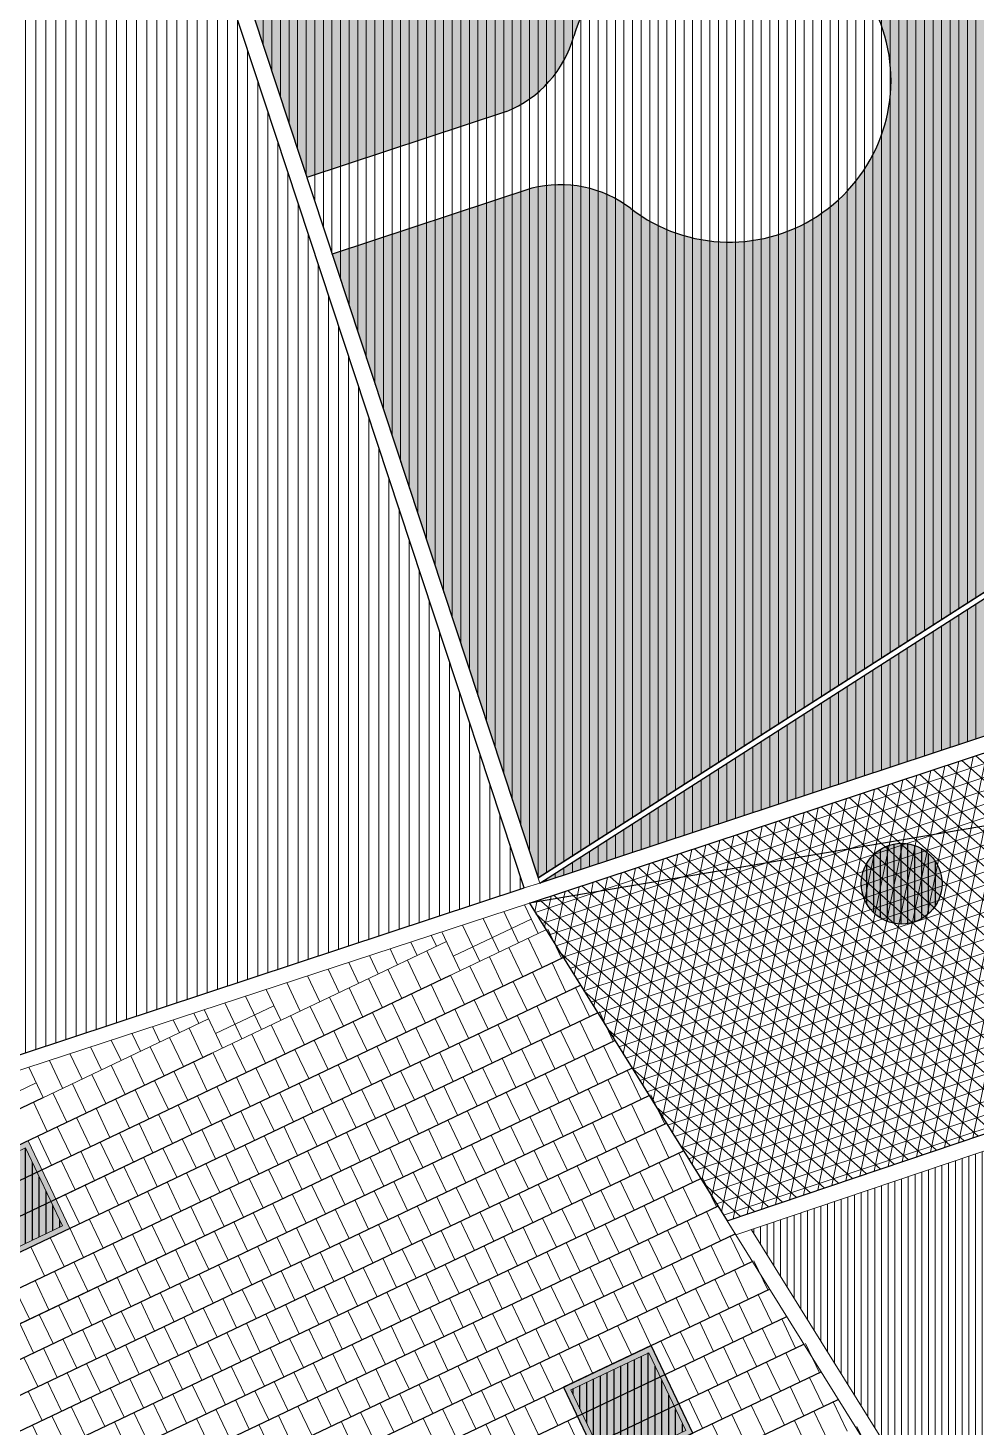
# Model space of a CAD drawing. Header units: metres. Extents: x 679599 to 680028, y 2748524 to 2748840.
# Drawn here: x 679652.8 to 679670.4, y 2748575.31 to 2748601.27 of the extents above; entities that cross this region are included whole.
import ezdxf

# ---------------------------------------------------------------- set-up
doc = ezdxf.new("R2010")
doc.units = ezdxf.units.M
doc.header["$LTSCALE"] = 5
for name, color, linetype, plot in [('00-AUX', 2, 'Continuous', False), ('00-AUX Tree Pit', 2, 'Continuous', False), ('00-AUX-SHRUBS', 2, 'Continuous', False)]:
    doc.layers.add(name, color=color, linetype=linetype, plot=plot)
for name, color, linetype, lineweight, plot in [('02-L-B-Channel', 140, 'Continuous', 5, False), ('02-L-B-Curb', 11, 'Continuous', 5, False), ('02-L-B-Gutter', 170, 'Continuous', 5, False)]:
    doc.layers.add(name, color=color, linetype=linetype, lineweight=lineweight, plot=plot)
for name, color, linetype, lineweight in [('02-L-B-Flat Bar', 181, 'Continuous', 5), ('03-TR-Pavement_04_Dry Meadow_', 54, 'Continuous', 5), ('04-BK-Tree Pit', 6, 'Continuous', 5)]:
    doc.layers.add(name, color=color, linetype=linetype, lineweight=lineweight)
for name, color, linetype, lineweight, true_color in [('02-L-Joints-Paviment_07_Precast Concrete Blocks 60X40', 7, 'Continuous', 5, 0x999999), ('03-TR-Pavement_01_Compacted Ground', 7, 'Continuous', 5, 0x5a4f30), ('03-TR-Pavement_02_Sealed Gravel', 7, 'Continuous', 5, 0x38321e), ('03-TR-Pavement_04_Dry Meadow_2', 7, 'Continuous', 5, 0xe2c75d), ('03-TR-Pavement_07_Precast Concrete Blocks 60X40', 7, 'Continuous', 5, 0x999999), ('03-TR-Pavement_07_Precast irregular Concrete Blocks', 7, 'Continuous', 5, 0xb3b3b3)]:
    doc.layers.add(name, color=color, linetype=linetype, lineweight=lineweight, true_color=true_color)
doc.layers.add('03-TR-Tree Pit_Green', color=46, linetype='Continuous')
doc.layers.add('03-TR-Tree Pit_White', color=7, linetype='Continuous', true_color=0xfcfcfc)
pattern_1 = [(78.3, (679760.92877, 2748631.8044), (-0.23317743, 0.0482887), []), (138.3, (679760.92877, 2748631.8044), (-0.158408, -0.1777932), []), (198.3, (679760.92877, 2748631.8044), (0.07476945, -0.22608194), [])]

# ---------------------------------------------------------------- blocks, each defined once
blk = doc.blocks.new('Tree Pit 1.5m3')
at = {"layer": '03-TR-Tree Pit_Green'}
h = blk.add_hatch(dxfattribs=at)
h.set_pattern_fill('ANSI31', color=256, scale=0.04, angle=45)
h.set_pattern_definition([(90, (-679669.01583, -2748585.39453), (-0.127, 0), [])])
edge = h.paths.add_edge_path()
edge.add_arc((0, 0), 0.75, 0, 360)
at = {"layer": '03-TR-Tree Pit_White'}
h = blk.add_hatch(color=256, dxfattribs=at)
h.dxf.hatch_style = 1
edge = h.paths.add_edge_path()
edge.add_arc((0, 0), 0.75, 0, 360)
blk.add_circle((0, 0), 0.75)
blk = doc.blocks.new('Escocell Quadrat')
at = {"layer": '03-TR-Tree Pit_Green'}
h = blk.add_hatch(dxfattribs=at)
h.set_pattern_fill('ANSI31', color=256, scale=0.04, angle=19.5514)
h.set_pattern_definition([(64.551379247, (-1794786.01457, -2189831.7944), (-0.114677314033, 0.0545720958565), [])])
h.paths.add_polyline_path([(-1.159, 0.359), (-2.759, 0.359), (-2.759, -1.241), (-1.159, -1.241)])
at = {"layer": '03-TR-Tree Pit_White'}
h = blk.add_hatch(color=256, dxfattribs=at)
h.dxf.hatch_style = 1
h.paths.add_polyline_path([(-2.859, 0.459), (-1.059, 0.459), (-1.059, -1.341), (-2.859, -1.341)])
at = {"ltscale": 0.3}
blk.add_lwpolyline([(-2.759, -1.241), (-1.159, -1.241), (-1.159, 0.359), (-2.759, 0.359)], close=True, dxfattribs=at)
at = {"layer": '02-L-B-Curb', "ltscale": 0.3}
blk.add_lwpolyline([(-2.859, -1.341), (-1.059, -1.341), (-1.059, 0.459), (-2.859, 0.459)], close=True, dxfattribs=at)

msp = doc.modelspace()

# ---------------------------------------------------------------- hatches: boundary and pattern name
at = {"layer": '03-TR-Pavement_01_Compacted Ground', "linetype": 'Continuous'}
h = msp.add_hatch(dxfattribs=at)
h.set_pattern_fill('ANSI31', color=256, scale=0.059, angle=45)
h.set_pattern_definition([(90, (652974.11672, 2717198.73223), (-0.187325, 0), [])])
h.paths.add_polyline_path([(679627.965, 2748648.126), (679619.306, 2748644.028), (679624.438, 2748633.281), (679643.219, 2748642.218), (679635.325, 2748666.118), (679612.376, 2748658.539), (679613.109, 2748657.004), (679621.777, 2748661.129)])
h.paths.add_polyline_path([(679643.184, 2748627.108), (679645.247, 2748622.773), (679640.913, 2748620.711), (679638.85, 2748625.045)])
h.paths.add_polyline_path([(679649.344, 2748581.128), (679662.013, 2748585.317), (679645.021, 2748636.762), (679626.168, 2748629.658)])
at = {"layer": '03-TR-Pavement_02_Sealed Gravel', "linetype": 'Continuous'}
h = msp.add_hatch(dxfattribs=at)
h.set_pattern_fill('ANSI31', color=256, scale=0.0393, angle=45)
h.set_pattern_definition([(90, (652974.11672, 2717198.73223), (-0.1247775, 0), [])])
h.paths.add_polyline_path([(679677.201, 2748573.555), (679683.041, 2748573.777), (679687.329, 2748576.176), (679693.395, 2748575.721), (679695.755, 2748576.821), (679698.899, 2748570.077), (679696.876, 2748565.409), (679691.299, 2748563.582), (679690.559, 2748563.185), (679688.204, 2748561.07), (679682.247, 2748562.313), (679677.021, 2748573.467)])
h.paths.add_polyline_path([(679758.64, 2748582.443), (679748.157, 2748599.32), (679704.653, 2748591.943), (679666.232, 2748578.973), (679685.689, 2748547.73)])
at = {"layer": '03-TR-Pavement_04_Dry Meadow_', "linetype": 'Continuous'}
h = msp.add_hatch(dxfattribs=at)
h.set_pattern_fill('ANSI31', color=256, scale=0.0502, angle=45)
edge = h.paths.add_edge_path()
edge.add_line((679675.835, 2748647.309), (679685.074, 2748650.792))
edge.add_line((679685.074, 2748650.792), (679698.894, 2748608.948))
edge.add_line((679698.894, 2748608.948), (679662.265, 2748585.503))
edge.add_line((679662.265, 2748585.503), (679655.314, 2748606.552))
edge.add_arc((679670.931, 2748572.825), 37.167, 91.5774, 114.8467, ccw=False)
edge.add_line((679669.908, 2748609.978), (679694.804, 2748610.664))
edge.add_line((679694.804, 2748610.664), (679694.771, 2748611.863))
edge.add_line((679694.771, 2748611.863), (679669.875, 2748611.178))
edge.add_arc((679670.931, 2748572.825), 38.367, 91.5774, 109.6893)
edge.add_line((679658.005, 2748608.949), (679668.85, 2748617.462))
edge.add_arc((679686.532, 2748594.935), 28.638, 88.6842, 128.13, ccw=False)
edge.add_line((679687.19, 2748623.565), (679687.217, 2748624.765))
edge.add_arc((679686.532, 2748594.935), 29.838, 88.6842, 115.5515)
edge.add_arc((679661.727, 2748630.94), 15, 322.7222, 363.198)
edge.add_line((679676.703, 2748631.776), (679676.633, 2748633.028))
edge.add_line((679676.633, 2748633.028), (679677.144, 2748633.071))
edge.add_arc((679675.787, 2748649.214), 16.2, 274.8054, 299.2955)
edge.add_line((679683.714, 2748635.086), (679686.572, 2748636.69))
edge.add_line((679686.572, 2748636.69), (679685.985, 2748637.736))
edge.add_line((679685.985, 2748637.736), (679683.126, 2748636.132))
edge.add_arc((679675.787, 2748649.214), 15, 274.8054, 299.2955, ccw=False)
edge.add_line((679677.043, 2748634.267), (679676.566, 2748634.226))
edge.add_line((679676.566, 2748634.226), (679675.835, 2748647.309))
h = msp.add_hatch(dxfattribs=at)
h.set_pattern_fill('ANSI31', color=256, scale=0.0502, angle=45)
h.paths.add_polyline_path([(679662.299, 2748585.406), (679699.013, 2748608.905), (679702.4, 2748598.65)])
at = {"layer": '03-TR-Pavement_04_Dry Meadow_2', "ltscale": 2, "transparency": 33554687}
h = msp.add_hatch(dxfattribs=at)
h.set_pattern_fill('AR-CONC', color=256, scale=0.0067, angle=290)
edge = h.paths.add_edge_path()
edge.add_line((679662.152, 2748598.297), (679658.445, 2748597.072))
edge.add_line((679658.445, 2748597.072), (679662.265, 2748585.503))
edge.add_line((679662.265, 2748585.503), (679698.894, 2748608.948))
edge.add_line((679698.894, 2748608.948), (679685.074, 2748650.792))
edge.add_line((679685.074, 2748650.792), (679675.835, 2748647.309))
edge.add_line((679675.835, 2748647.309), (679676.566, 2748634.226))
edge.add_line((679676.566, 2748634.226), (679677.043, 2748634.267))
edge.add_arc((679675.787, 2748649.214), 15, 274.8054, 297.2878)
edge.add_line((679682.664, 2748635.883), (679682.536, 2748636.11))
edge.add_arc((679680.741, 2748634.937), 2.144, 33.1766, 85.3976)
edge.add_arc((679681.179, 2748640.063), 3, -26.5336, 264.9312, ccw=False)
edge.add_arc((679685.781, 2748637.765), 2.144, 153.4655, 205.4143)
edge.add_line((679683.844, 2748636.844), (679683.976, 2748636.609))
edge.add_line((679683.976, 2748636.609), (679685.985, 2748637.736))
edge.add_line((679685.985, 2748637.736), (679686.572, 2748636.69))
edge.add_line((679686.572, 2748636.69), (679683.714, 2748635.086))
edge.add_arc((679675.787, 2748649.214), 16.2, 274.8054, 299.2955, ccw=False)
edge.add_line((679677.144, 2748633.071), (679676.633, 2748633.028))
edge.add_line((679676.633, 2748633.028), (679676.703, 2748631.776))
edge.add_arc((679661.727, 2748630.94), 15, -37.2778, 3.198, ccw=False)
edge.add_arc((679686.532, 2748594.935), 29.838, 88.6842, 115.5515, ccw=False)
edge.add_line((679687.217, 2748624.765), (679687.19, 2748623.565))
edge.add_arc((679686.532, 2748594.935), 28.638, 88.6842, 128.13)
edge.add_line((679668.85, 2748617.462), (679658.005, 2748608.949))
edge.add_arc((679670.931, 2748572.825), 38.367, 91.5774, 109.6893, ccw=False)
edge.add_line((679669.875, 2748611.178), (679694.771, 2748611.863))
edge.add_line((679694.771, 2748611.863), (679694.804, 2748610.664))
edge.add_line((679694.804, 2748610.664), (679688.508, 2748610.49))
edge.add_arc((679687.772, 2748607.582), 3, -252.6595, 75.8143, ccw=False)
edge.add_line((679686.878, 2748610.446), (679669.908, 2748609.978))
edge.add_arc((679670.931, 2748572.825), 37.167, 91.5774, 114.8467)
edge.add_line((679655.314, 2748606.552), (679657.974, 2748598.497))
edge.add_line((679657.974, 2748598.497), (679661.681, 2748599.721))
edge.add_arc((679660.873, 2748601.707), 2.144, 292.1571, 344.3733)
edge.add_arc((679665.82, 2748600.298), 3, -127.1128, 163.9151, ccw=False)
edge.add_arc((679662.685, 2748596.22), 2.144, 51.8341, 104.4019)
edge = h.paths.add_edge_path(flags=17)
edge.add_line((679671.198, 2748619.122), (679672.477, 2748619.898))
edge.add_line((679672.477, 2748619.898), (679672.525, 2748619.817))
edge.add_arc((679674.287, 2748621.039), 2.144, 214.7627, 266.7114)
edge.add_arc((679673.991, 2748615.904), 3, -54.2525, 86.7114, ccw=False)
edge.add_arc((679676.997, 2748611.729), 2.144, 125.7475, 177.6962)
edge.add_line((679674.854, 2748611.815), (679674.868, 2748611.315))
edge.add_line((679674.868, 2748611.315), (679673.369, 2748611.274))
edge.add_line((679673.369, 2748611.274), (679673.355, 2748611.774))
edge.add_arc((679671.221, 2748611.57), 2.144, 5.4586, 57.4074)
edge.add_arc((679673.991, 2748615.904), 3, 155.0515, 237.4074, ccw=False)
edge.add_arc((679669.327, 2748618.074), 2.144, 335.0515, 389.2568)
h = msp.add_hatch(dxfattribs=at)
h.set_pattern_fill('AR-CONC', color=256, scale=0.0067, angle=290)
h.paths.add_polyline_path([(679662.299, 2748585.406), (679699.013, 2748608.905), (679702.4, 2748598.65)])
at = {"layer": '03-TR-Pavement_07_Precast irregular Concrete Blocks', "linetype": 'Continuous'}
h = msp.add_hatch(dxfattribs=at)
h.set_pattern_fill('NET3', color=256, scale=0.075, angle=78.3)
h.set_pattern_definition(pattern_1)
h.paths.add_polyline_path([(679662.107, 2748585.032), (679702.497, 2748598.366), (679704.527, 2748592.218)])
h = msp.add_hatch(dxfattribs=at)
h.set_pattern_fill('NET3', color=256, scale=0.075, angle=78.3)
h.set_pattern_definition(pattern_1)
h.paths.add_polyline_path([(679662.107, 2748585.032), (679665.777, 2748579.136), (679704.527, 2748592.218)])

# ---------------------------------------------------------------- linework, layer by layer
at = {"layer": '00-AUX'}
for points in [[(679684.76, 2748651.742), (679645.302, 2748636.868), (679662.267, 2748585.504), (679698.894, 2748608.948)], [(679662.299, 2748585.406), (679699.013, 2748608.905), (679702.4, 2748598.65)]]:
    msp.add_lwpolyline(points, close=True, dxfattribs=at)
at = {"layer": '00-AUX', "ltscale": 0.3}
for points in [[(679645.021, 2748636.762), (679626.168, 2748629.658), (679649.344, 2748581.128), (679662.013, 2748585.317), (679645.021, 2748636.762)], [(679662.107, 2748585.032), (679702.497, 2748598.366), (679704.527, 2748592.218), (679662.107, 2748585.032)], [(679662.107, 2748585.032), (679665.777, 2748579.136), (679704.527, 2748592.218), (679662.107, 2748585.032)]]:
    msp.add_lwpolyline(points, dxfattribs=at)
at = {"layer": '00-AUX'}
for points in [[(679643.924, 2748575.073), (679662.734, 2748584.023)], [(679643.848, 2748575.701), (679660.642, 2748583.693)], [(679644.365, 2748574.618), (679663.053, 2748583.511)], [(679644.441, 2748573.99), (679663.372, 2748582.998)], [(679644.882, 2748573.535), (679663.691, 2748582.486)], [(679643.407, 2748576.155), (679656.214, 2748582.25)], [(679644.959, 2748572.907), (679664.011, 2748581.973)], [(679643.331, 2748576.783), (679653.083, 2748581.424)], [(679645.399, 2748572.452), (679664.33, 2748581.46)], [(679645.476, 2748571.824), (679664.649, 2748580.948)], [(679645.916, 2748571.369), (679664.968, 2748580.435)], [(679645.993, 2748570.741), (679665.288, 2748579.923)], [(679646.433, 2748570.286), (679665.607, 2748579.41)], [(679646.51, 2748569.658), (679665.926, 2748578.898)], [(679646.951, 2748569.203), (679666.245, 2748578.385)], [(679647.027, 2748568.575), (679666.564, 2748577.872)], [(679647.468, 2748568.121), (679666.884, 2748577.36)], [(679647.544, 2748567.492), (679667.203, 2748576.847)], [(679647.985, 2748567.038), (679667.522, 2748576.335)], [(679648.061, 2748566.41), (679667.841, 2748575.822)]]:
    msp.add_lwpolyline(points, dxfattribs=at)
at = {"layer": '00-AUX Tree Pit', "ltscale": 0.3}
msp.add_lwpolyline([(679663.516, 2748574.425), (679665.141, 2748575.198), (679664.368, 2748576.824), (679662.742, 2748576.05)], close=True, dxfattribs=at)
at = {"layer": '00-AUX Tree Pit'}
msp.add_circle((679669.016, 2748585.395), 0.75, dxfattribs=at)
at = {"layer": '00-AUX-SHRUBS', "color": 1}
for points in [[(679661.681, 2748599.721), (679657.974, 2748598.497)], [(679662.152, 2748598.297), (679658.445, 2748597.072)]]:
    msp.add_lwpolyline(points, dxfattribs=at)
for centre, radius, start, end in [((679665.82, 2748600.298), 3, 232.446, 164.1059), ((679660.873, 2748601.707), 2.144, 292.1571, 344.1059), ((679662.685, 2748596.22), 2.144, 52.446, 104.3948)]:
    msp.add_arc(centre, radius, start, end, dxfattribs=at)
at = {"layer": '02-L-B-Channel'}
msp.add_lwpolyline([(679665.94, 2748578.875), (679704.653, 2748591.943), (679704.527, 2748592.218), (679665.777, 2748579.136)], close=True, dxfattribs=at)
at = {"layer": '02-L-B-Curb'}
for points in [[(679684.76, 2748651.742), (679698.894, 2748608.948), (679662.265, 2748585.503)], [(679684.854, 2748651.777), (679699.013, 2748608.906), (679662.298, 2748585.405)]]:
    msp.add_lwpolyline(points, dxfattribs=at)
at = {"layer": '02-L-B-Curb', "ltscale": 0.3}
for points in [[(679666.232, 2748578.973), (679687.914, 2748544.157)], [(679665.94, 2748578.875), (679687.642, 2748544.027)]]:
    msp.add_lwpolyline(points, dxfattribs=at)
at = {"layer": '02-L-B-Flat Bar'}
for points in [[(679704.527, 2748592.218), (679662.107, 2748585.032)], [(679662.107, 2748585.032), (679665.777, 2748579.136)]]:
    msp.add_lwpolyline(points, dxfattribs=at)
at = {"layer": '02-L-B-Gutter'}
for points in [[(679645.302, 2748636.868), (679662.298, 2748585.406), (679662.299, 2748585.406), (679662.013, 2748585.316), (679645.021, 2748636.762)], [(679702.496, 2748598.37), (679662.093, 2748585.027), (679649.169, 2748580.797), (679649.057, 2748581.033), (679649.344, 2748581.128), (679662.013, 2748585.316), (679662.299, 2748585.406), (679702.4, 2748598.65), (679702.496, 2748598.37)]]:
    msp.add_lwpolyline(points, dxfattribs=at)
at = {"layer": '02-L-Joints-Paviment_07_Precast Concrete Blocks 60X40'}
for p, q in [((679661.907, 2748584.294), (679661.631, 2748584.876)), ((679662.269, 2748584.466), (679662.014, 2748585.001)), ((679660.695, 2748584.05), (679662.14, 2748584.737)), ((679661.185, 2748583.951), (679660.864, 2748584.625)), ((679661.546, 2748584.123), (679661.247, 2748584.75)), ((679660.383, 2748584.234), (679660.287, 2748584.436)), ((679660.824, 2748583.779), (679660.481, 2748584.499)), ((679659.661, 2748583.89), (679659.52, 2748584.185)), ((679660.022, 2748584.062), (679659.904, 2748584.31)), ((679658.577, 2748583.374), (679658.37, 2748583.809)), ((679658.938, 2748583.546), (679658.754, 2748583.934)), ((679659.3, 2748583.718), (679659.137, 2748584.06)), ((679657.855, 2748583.03), (679657.604, 2748583.558)), ((679658.216, 2748583.202), (679657.987, 2748583.683)), ((679657.132, 2748582.687), (679656.837, 2748583.307)), ((679657.494, 2748582.859), (679657.221, 2748583.432)), ((679656.41, 2748582.343), (679656.071, 2748583.056)), ((679656.281, 2748582.614), (679657.365, 2748583.129)), ((679656.771, 2748582.515), (679656.454, 2748583.181)), ((679655.611, 2748582.627), (679655.497, 2748582.868)), ((679655.972, 2748582.799), (679655.88, 2748582.993)), ((679654.889, 2748582.284), (679654.73, 2748582.617)), ((679655.25, 2748582.455), (679655.113, 2748582.743)), ((679654.166, 2748581.94), (679653.963, 2748582.366)), ((679654.528, 2748582.112), (679654.347, 2748582.492)), ((679653.444, 2748581.596), (679653.197, 2748582.115)), ((679653.805, 2748581.768), (679653.58, 2748582.241)), ((679653.083, 2748581.424), (679652.814, 2748581.99)), ((679651.87, 2748581.179), (679652.954, 2748581.695))]:
    msp.add_line(p, q, dxfattribs=at)
for points in [[(679662.345, 2748583.838), (679662.087, 2748584.38)], [(679662.706, 2748584.01), (679662.448, 2748584.552)], [(679660.463, 2748583.607), (679660.205, 2748584.149)], [(679661.984, 2748583.666), (679661.726, 2748584.208)], [(679660.101, 2748583.435), (679659.844, 2748583.977)], [(679661.261, 2748583.323), (679661.004, 2748583.864)], [(679661.623, 2748583.494), (679661.365, 2748584.036)], [(679662.786, 2748583.383), (679662.528, 2748583.925)], [(679659.379, 2748583.091), (679659.121, 2748583.633)], [(679659.74, 2748583.263), (679659.482, 2748583.805)], [(679660.9, 2748583.151), (679660.642, 2748583.693)], [(679662.063, 2748583.04), (679661.805, 2748583.581)], [(679662.424, 2748583.212), (679662.167, 2748583.753)], [(679658.657, 2748582.748), (679658.399, 2748583.289)], [(679659.018, 2748582.919), (679658.76, 2748583.461)], [(679660.178, 2748582.807), (679659.92, 2748583.349)], [(679660.539, 2748582.979), (679660.281, 2748583.521)], [(679661.702, 2748582.868), (679661.444, 2748583.41)], [(679662.862, 2748582.755), (679662.604, 2748583.297)], [(679663.223, 2748582.927), (679662.966, 2748583.469)], [(679658.295, 2748582.576), (679658.038, 2748583.117)], [(679659.817, 2748582.635), (679659.559, 2748583.177)], [(679660.98, 2748582.524), (679660.722, 2748583.066)], [(679661.341, 2748582.696), (679661.083, 2748583.238)], [(679662.501, 2748582.583), (679662.243, 2748583.125)], [(679657.573, 2748582.232), (679657.315, 2748582.774)], [(679657.934, 2748582.404), (679657.676, 2748582.946)], [(679659.094, 2748582.291), (679658.836, 2748582.833)], [(679659.455, 2748582.463), (679659.198, 2748583.005)], [(679660.619, 2748582.352), (679660.361, 2748582.894)], [(679661.779, 2748582.24), (679661.521, 2748582.782)], [(679662.14, 2748582.412), (679661.882, 2748582.953)], [(679663.303, 2748582.301), (679663.045, 2748582.842)], [(679663.664, 2748582.472), (679663.406, 2748583.014)], [(679655.688, 2748581.999), (679655.43, 2748582.541)], [(679656.049, 2748582.171), (679655.791, 2748582.713)], [(679657.212, 2748582.06), (679656.954, 2748582.602)], [(679658.733, 2748582.119), (679658.475, 2748582.661)], [(679659.896, 2748582.008), (679659.638, 2748582.55)], [(679660.257, 2748582.18), (679660, 2748582.722)], [(679661.417, 2748582.068), (679661.16, 2748582.61)], [(679662.942, 2748582.129), (679662.684, 2748582.671)], [(679655.326, 2748581.827), (679655.069, 2748582.369)], [(679656.49, 2748581.716), (679656.232, 2748582.258)], [(679656.851, 2748581.888), (679656.593, 2748582.43)], [(679658.011, 2748581.776), (679657.753, 2748582.317)], [(679658.372, 2748581.948), (679658.114, 2748582.489)], [(679659.535, 2748581.837), (679659.277, 2748582.378)], [(679660.695, 2748581.724), (679660.437, 2748582.266)], [(679661.056, 2748581.896), (679660.798, 2748582.438)], [(679662.219, 2748581.785), (679661.961, 2748582.327)], [(679662.58, 2748581.957), (679662.323, 2748582.499)], [(679663.74, 2748581.844), (679663.483, 2748582.386)], [(679654.604, 2748581.484), (679654.346, 2748582.025)], [(679654.965, 2748581.655), (679654.707, 2748582.197)], [(679656.128, 2748581.544), (679655.87, 2748582.086)], [(679657.65, 2748581.604), (679657.392, 2748582.146)], [(679658.813, 2748581.493), (679658.555, 2748582.035)], [(679659.174, 2748581.665), (679658.916, 2748582.206)], [(679660.334, 2748581.552), (679660.076, 2748582.094)], [(679661.858, 2748581.613), (679661.6, 2748582.155)], [(679663.018, 2748581.501), (679662.76, 2748582.042)], [(679663.379, 2748581.673), (679663.121, 2748582.214)], [(679654.243, 2748581.312), (679653.985, 2748581.853)], [(679655.406, 2748581.201), (679655.148, 2748581.742)], [(679655.767, 2748581.373), (679655.509, 2748581.914)], [(679656.927, 2748581.26), (679656.669, 2748581.802)], [(679657.288, 2748581.432), (679657.031, 2748581.974)], [(679658.451, 2748581.321), (679658.194, 2748581.863)], [(679659.611, 2748581.208), (679659.354, 2748581.75)], [(679659.973, 2748581.38), (679659.715, 2748581.922)], [(679661.136, 2748581.269), (679660.878, 2748581.811)], [(679661.497, 2748581.441), (679661.239, 2748581.983)], [(679662.657, 2748581.329), (679662.399, 2748581.871)], [(679663.82, 2748581.218), (679663.562, 2748581.76)], [(679664.181, 2748581.39), (679663.923, 2748581.931)], [(679653.521, 2748580.968), (679653.263, 2748581.51)], [(679653.882, 2748581.14), (679653.624, 2748581.682)], [(679655.045, 2748581.029), (679654.787, 2748581.571)], [(679656.566, 2748581.088), (679656.308, 2748581.63)], [(679657.729, 2748580.977), (679657.471, 2748581.519)], [(679658.09, 2748581.149), (679657.832, 2748581.691)], [(679659.25, 2748581.037), (679658.992, 2748581.578)], [(679660.774, 2748581.097), (679660.517, 2748581.639)], [(679661.934, 2748580.985), (679661.677, 2748581.527)], [(679662.296, 2748581.157), (679662.038, 2748581.699)], [(679663.459, 2748581.046), (679663.201, 2748581.588)], [(679664.619, 2748580.933), (679664.361, 2748581.475)], [(679653.159, 2748580.796), (679652.901, 2748581.338)], [(679654.322, 2748580.685), (679654.065, 2748581.227)], [(679654.684, 2748580.857), (679654.426, 2748581.399)], [(679655.844, 2748580.744), (679655.586, 2748581.286)], [(679656.205, 2748580.916), (679655.947, 2748581.458)], [(679657.368, 2748580.805), (679657.11, 2748581.347)], [(679658.528, 2748580.693), (679658.27, 2748581.235)], [(679658.889, 2748580.865), (679658.631, 2748581.407)], [(679660.052, 2748580.754), (679659.794, 2748581.295)], [(679660.413, 2748580.926), (679660.155, 2748581.467)], [(679661.573, 2748580.813), (679661.315, 2748581.355)], [(679662.736, 2748580.702), (679662.479, 2748581.244)], [(679663.098, 2748580.874), (679662.84, 2748581.416)], [(679664.258, 2748580.762), (679664, 2748581.303)], [(679653.961, 2748580.513), (679653.703, 2748581.055)], [(679655.482, 2748580.573), (679655.225, 2748581.114)], [(679656.645, 2748580.462), (679656.388, 2748581.003)], [(679657.007, 2748580.633), (679656.749, 2748581.175)], [(679658.167, 2748580.521), (679657.909, 2748581.063)], [(679659.691, 2748580.582), (679659.433, 2748581.124)], [(679660.851, 2748580.469), (679660.593, 2748581.011)], [(679661.212, 2748580.641), (679660.954, 2748581.183)], [(679662.375, 2748580.53), (679662.117, 2748581.072)], [(679663.535, 2748580.418), (679663.277, 2748580.96)], [(679663.896, 2748580.59), (679663.639, 2748581.131)], [(679653.239, 2748580.169), (679652.981, 2748580.711)], [(679653.6, 2748580.341), (679653.342, 2748580.883)], [(679654.76, 2748580.229), (679654.502, 2748580.771)], [(679655.121, 2748580.401), (679654.863, 2748580.942)], [(679656.284, 2748580.29), (679656.026, 2748580.831)], [(679657.444, 2748580.177), (679657.186, 2748580.719)], [(679657.805, 2748580.349), (679657.548, 2748580.891)], [(679658.969, 2748580.238), (679658.711, 2748580.78)], [(679659.33, 2748580.41), (679659.072, 2748580.952)], [(679660.49, 2748580.297), (679660.232, 2748580.839)], [(679661.653, 2748580.186), (679661.395, 2748580.728)], [(679662.014, 2748580.358), (679661.756, 2748580.9)], [(679663.174, 2748580.246), (679662.916, 2748580.788)], [(679664.698, 2748580.307), (679664.44, 2748580.849)], [(679654.399, 2748580.057), (679654.141, 2748580.599)], [(679655.562, 2748579.946), (679655.304, 2748580.488)], [(679655.923, 2748580.118), (679655.665, 2748580.66)], [(679657.083, 2748580.005), (679656.825, 2748580.547)], [(679658.246, 2748579.894), (679657.988, 2748580.436)], [(679658.607, 2748580.066), (679658.349, 2748580.608)], [(679659.767, 2748579.954), (679659.51, 2748580.496)], [(679660.129, 2748580.126), (679659.871, 2748580.667)], [(679661.292, 2748580.015), (679661.034, 2748580.556)], [(679662.452, 2748579.902), (679662.194, 2748580.444)], [(679662.813, 2748580.074), (679662.555, 2748580.616)], [(679663.976, 2748579.963), (679663.718, 2748580.505)], [(679664.337, 2748580.135), (679664.079, 2748580.677)], [(679653.676, 2748579.713), (679653.419, 2748580.255)], [(679654.038, 2748579.885), (679653.78, 2748580.427)], [(679655.201, 2748579.774), (679654.943, 2748580.316)], [(679656.361, 2748579.662), (679656.103, 2748580.203)], [(679656.722, 2748579.833), (679656.464, 2748580.375)], [(679657.885, 2748579.722), (679657.627, 2748580.264)], [(679659.406, 2748579.782), (679659.148, 2748580.324)], [(679660.569, 2748579.671), (679660.311, 2748580.213)], [(679660.93, 2748579.843), (679660.673, 2748580.385)], [(679662.09, 2748579.73), (679661.833, 2748580.272)], [(679663.615, 2748579.791), (679663.357, 2748580.333)], [(679664.775, 2748579.679), (679664.517, 2748580.22)], [(679665.136, 2748579.851), (679664.878, 2748580.392)], [(679654.478, 2748579.43), (679654.22, 2748579.972)], [(679654.839, 2748579.602), (679654.582, 2748580.144)], [(679656, 2748579.49), (679655.742, 2748580.031)], [(679657.163, 2748579.379), (679656.905, 2748579.92)], [(679657.524, 2748579.551), (679657.266, 2748580.092)], [(679658.684, 2748579.438), (679658.426, 2748579.98)], [(679659.045, 2748579.61), (679658.787, 2748580.152)], [(679660.208, 2748579.499), (679659.95, 2748580.041)], [(679661.368, 2748579.387), (679661.11, 2748579.928)], [(679661.729, 2748579.558), (679661.471, 2748580.1)], [(679662.892, 2748579.447), (679662.634, 2748579.989)], [(679663.253, 2748579.619), (679662.996, 2748580.161)], [(679664.414, 2748579.507), (679664.156, 2748580.049)], [(679665.577, 2748579.396), (679665.319, 2748579.938)], [(679654.117, 2748579.258), (679653.859, 2748579.8)], [(679655.277, 2748579.146), (679655.019, 2748579.688)], [(679655.638, 2748579.318), (679655.381, 2748579.86)], [(679656.801, 2748579.207), (679656.544, 2748579.749)], [(679658.323, 2748579.266), (679658.065, 2748579.808)], [(679659.486, 2748579.155), (679659.228, 2748579.697)], [(679659.847, 2748579.327), (679659.589, 2748579.869)], [(679661.007, 2748579.215), (679660.749, 2748579.756)], [(679662.531, 2748579.276), (679662.273, 2748579.817)], [(679663.691, 2748579.163), (679663.433, 2748579.705)], [(679664.052, 2748579.335), (679663.795, 2748579.877)], [(679665.215, 2748579.224), (679664.958, 2748579.766)], [(679653.756, 2748579.087), (679653.498, 2748579.628)], [(679654.916, 2748578.974), (679654.658, 2748579.516)], [(679656.079, 2748578.863), (679655.821, 2748579.405)], [(679656.44, 2748579.035), (679656.182, 2748579.577)], [(679657.6, 2748578.922), (679657.342, 2748579.464)], [(679657.961, 2748579.094), (679657.704, 2748579.636)], [(679659.124, 2748578.983), (679658.867, 2748579.525)], [(679660.284, 2748578.871), (679660.027, 2748579.413)], [(679660.646, 2748579.043), (679660.388, 2748579.585)], [(679661.809, 2748578.932), (679661.551, 2748579.474)], [(679662.17, 2748579.104), (679661.912, 2748579.645)], [(679663.33, 2748578.991), (679663.072, 2748579.533)], [(679664.493, 2748578.88), (679664.235, 2748579.422)], [(679664.854, 2748579.052), (679664.596, 2748579.594)], [(679654.194, 2748578.63), (679653.936, 2748579.172)], [(679654.555, 2748578.802), (679654.297, 2748579.344)], [(679655.718, 2748578.691), (679655.46, 2748579.233)], [(679657.239, 2748578.751), (679656.981, 2748579.292)], [(679658.402, 2748578.64), (679658.144, 2748579.181)], [(679658.763, 2748578.811), (679658.505, 2748579.353)], [(679659.923, 2748578.699), (679659.665, 2748579.241)], [(679661.448, 2748578.76), (679661.19, 2748579.302)], [(679662.608, 2748578.647), (679662.35, 2748579.189)], [(679662.969, 2748578.819), (679662.711, 2748579.361)], [(679664.132, 2748578.708), (679663.874, 2748579.25)], [(679665.292, 2748578.596), (679665.034, 2748579.138)], [(679665.653, 2748578.768), (679665.395, 2748579.309)], [(679653.832, 2748578.458), (679653.575, 2748579)], [(679654.995, 2748578.347), (679654.738, 2748578.889)], [(679655.357, 2748578.519), (679655.099, 2748579.061)], [(679656.517, 2748578.407), (679656.259, 2748578.949)], [(679656.878, 2748578.579), (679656.62, 2748579.121)], [(679658.041, 2748578.468), (679657.783, 2748579.01)], [(679659.201, 2748578.355), (679658.943, 2748578.897)], [(679659.562, 2748578.527), (679659.304, 2748579.069)], [(679660.725, 2748578.416), (679660.467, 2748578.958)], [(679661.086, 2748578.588), (679660.829, 2748579.13)], [(679662.246, 2748578.476), (679661.989, 2748579.017)], [(679663.409, 2748578.365), (679663.152, 2748578.906)], [(679663.771, 2748578.536), (679663.513, 2748579.078)], [(679664.931, 2748578.424), (679664.673, 2748578.966)], [(679653.11, 2748578.115), (679652.852, 2748578.656)], [(679653.471, 2748578.287), (679653.213, 2748578.828)], [(679654.634, 2748578.176), (679654.376, 2748578.717)], [(679656.155, 2748578.235), (679655.898, 2748578.777)], [(679657.318, 2748578.124), (679657.061, 2748578.666)], [(679657.68, 2748578.296), (679657.422, 2748578.838)], [(679658.84, 2748578.183), (679658.582, 2748578.725)], [(679660.364, 2748578.244), (679660.106, 2748578.786)], [(679661.524, 2748578.132), (679661.266, 2748578.674)], [(679661.885, 2748578.304), (679661.627, 2748578.845)], [(679663.048, 2748578.193), (679662.79, 2748578.734)], [(679664.208, 2748578.08), (679663.95, 2748578.622)], [(679664.569, 2748578.252), (679664.312, 2748578.794)], [(679665.732, 2748578.141), (679665.475, 2748578.683)], [(679666.094, 2748578.313), (679665.836, 2748578.855)], [(679653.912, 2748577.832), (679653.654, 2748578.374)], [(679654.273, 2748578.004), (679654.015, 2748578.545)], [(679655.433, 2748577.891), (679655.175, 2748578.433)], [(679655.794, 2748578.063), (679655.536, 2748578.605)], [(679656.957, 2748577.952), (679656.699, 2748578.494)], [(679658.117, 2748577.84), (679657.86, 2748578.381)], [(679658.479, 2748578.011), (679658.221, 2748578.553)], [(679659.642, 2748577.9), (679659.384, 2748578.442)], [(679660.003, 2748578.072), (679659.745, 2748578.614)], [(679661.163, 2748577.96), (679660.905, 2748578.502)], [(679662.326, 2748577.849), (679662.068, 2748578.391)], [(679662.687, 2748578.021), (679662.429, 2748578.563)], [(679663.847, 2748577.908), (679663.589, 2748578.45)], [(679665.371, 2748577.969), (679665.113, 2748578.511)], [(679666.531, 2748577.857), (679666.274, 2748578.398)], [(679653.551, 2748577.66), (679653.293, 2748578.202)], [(679655.072, 2748577.719), (679654.814, 2748578.261)], [(679656.235, 2748577.608), (679655.977, 2748578.15)], [(679656.596, 2748577.78), (679656.338, 2748578.322)], [(679657.756, 2748577.668), (679657.498, 2748578.21)], [(679658.919, 2748577.557), (679658.661, 2748578.099)], [(679659.28, 2748577.729), (679659.023, 2748578.27)], [(679660.44, 2748577.616), (679660.183, 2748578.158)], [(679660.802, 2748577.788), (679660.544, 2748578.33)], [(679661.965, 2748577.677), (679661.707, 2748578.219)], [(679663.125, 2748577.565), (679662.867, 2748578.106)], [(679663.486, 2748577.736), (679663.228, 2748578.278)], [(679664.649, 2748577.625), (679664.391, 2748578.167)], [(679665.01, 2748577.797), (679664.752, 2748578.339)], [(679666.17, 2748577.685), (679665.912, 2748578.227)], [(679652.828, 2748577.316), (679652.57, 2748577.858)], [(679653.189, 2748577.488), (679652.932, 2748578.03)], [(679654.35, 2748577.376), (679654.092, 2748577.917)], [(679654.711, 2748577.547), (679654.453, 2748578.089)], [(679655.874, 2748577.436), (679655.616, 2748577.978)], [(679657.034, 2748577.324), (679656.776, 2748577.866)], [(679657.395, 2748577.496), (679657.137, 2748578.038)], [(679658.558, 2748577.385), (679658.3, 2748577.927)], [(679660.079, 2748577.444), (679659.821, 2748577.986)], [(679661.242, 2748577.333), (679660.984, 2748577.875)], [(679661.603, 2748577.505), (679661.346, 2748578.047)], [(679662.763, 2748577.393), (679662.506, 2748577.934)], [(679664.288, 2748577.454), (679664.03, 2748577.995)], [(679665.448, 2748577.341), (679665.19, 2748577.883)], [(679665.809, 2748577.513), (679665.551, 2748578.055)], [(679653.988, 2748577.204), (679653.73, 2748577.746)], [(679655.151, 2748577.093), (679654.894, 2748577.634)], [(679655.513, 2748577.265), (679655.255, 2748577.806)], [(679656.673, 2748577.152), (679656.415, 2748577.694)], [(679657.836, 2748577.041), (679657.578, 2748577.583)], [(679658.197, 2748577.213), (679657.939, 2748577.755)], [(679659.357, 2748577.101), (679659.099, 2748577.642)], [(679659.718, 2748577.272), (679659.46, 2748577.814)], [(679660.881, 2748577.161), (679660.623, 2748577.703)], [(679662.041, 2748577.049), (679661.783, 2748577.591)], [(679662.402, 2748577.221), (679662.144, 2748577.763)], [(679663.565, 2748577.11), (679663.308, 2748577.652)], [(679663.927, 2748577.282), (679663.669, 2748577.823)], [(679665.087, 2748577.169), (679664.829, 2748577.711)], [(679666.25, 2748577.058), (679665.992, 2748577.6)], [(679666.611, 2748577.23), (679666.353, 2748577.772)], [(679653.266, 2748576.86), (679653.008, 2748577.402)], [(679653.627, 2748577.032), (679653.369, 2748577.574)], [(679654.79, 2748576.921), (679654.532, 2748577.463)], [(679655.95, 2748576.808), (679655.692, 2748577.35)], [(679656.311, 2748576.98), (679656.054, 2748577.522)], [(679657.474, 2748576.869), (679657.217, 2748577.411)], [(679658.996, 2748576.929), (679658.738, 2748577.47)], [(679660.159, 2748576.818), (679659.901, 2748577.359)], [(679660.52, 2748576.99), (679660.262, 2748577.531)], [(679661.68, 2748576.877), (679661.422, 2748577.419)], [(679663.204, 2748576.938), (679662.946, 2748577.48)], [(679664.364, 2748576.825), (679664.106, 2748577.367)], [(679664.725, 2748576.997), (679664.468, 2748577.539)], [(679665.888, 2748576.886), (679665.631, 2748577.428)], [(679652.905, 2748576.688), (679652.647, 2748577.23)], [(679654.068, 2748576.577), (679653.81, 2748577.119)], [(679654.429, 2748576.749), (679654.171, 2748577.291)], [(679655.589, 2748576.636), (679655.331, 2748577.178)], [(679656.752, 2748576.525), (679656.494, 2748577.067)], [(679657.113, 2748576.697), (679656.855, 2748577.239)], [(679658.273, 2748576.585), (679658.015, 2748577.127)], [(679658.634, 2748576.757), (679658.377, 2748577.299)], [(679659.797, 2748576.646), (679659.54, 2748577.188)], [(679660.958, 2748576.533), (679660.7, 2748577.075)], [(679661.319, 2748576.705), (679661.061, 2748577.247)], [(679662.482, 2748576.594), (679662.224, 2748577.136)], [(679662.843, 2748576.766), (679662.585, 2748577.308)], [(679664.003, 2748576.654), (679663.745, 2748577.195)], [(679665.166, 2748576.543), (679664.908, 2748577.084)], [(679665.527, 2748576.714), (679665.269, 2748577.256)], [(679666.687, 2748576.602), (679666.429, 2748577.144)], [(679667.048, 2748576.774), (679666.791, 2748577.316)], [(679653.707, 2748576.405), (679653.449, 2748576.947)], [(679654.867, 2748576.293), (679654.609, 2748576.835)], [(679655.228, 2748576.465), (679654.97, 2748577.006)], [(679656.391, 2748576.354), (679656.133, 2748576.895)], [(679657.912, 2748576.413), (679657.654, 2748576.955)], [(679659.075, 2748576.302), (679658.817, 2748576.844)], [(679659.436, 2748576.474), (679659.178, 2748577.016)], [(679660.596, 2748576.361), (679660.339, 2748576.903)], [(679662.121, 2748576.422), (679661.863, 2748576.964)], [(679663.281, 2748576.31), (679663.023, 2748576.852)], [(679663.642, 2748576.482), (679663.384, 2748577.023)], [(679664.805, 2748576.371), (679664.547, 2748576.912)], [(679665.965, 2748576.258), (679665.707, 2748576.8)], [(679666.326, 2748576.43), (679666.068, 2748576.972)], [(679667.489, 2748576.319), (679667.231, 2748576.861)], [(679652.984, 2748576.061), (679652.726, 2748576.603)], [(679653.345, 2748576.233), (679653.088, 2748576.775)], [(679654.505, 2748576.121), (679654.248, 2748576.663)], [(679655.668, 2748576.01), (679655.411, 2748576.552)], [(679656.03, 2748576.182), (679655.772, 2748576.724)], [(679657.19, 2748576.069), (679656.932, 2748576.611)], [(679657.551, 2748576.241), (679657.293, 2748576.783)], [(679658.714, 2748576.13), (679658.456, 2748576.672)], [(679659.874, 2748576.018), (679659.616, 2748576.559)], [(679660.235, 2748576.19), (679659.977, 2748576.731)], [(679661.398, 2748576.079), (679661.14, 2748576.62)], [(679661.759, 2748576.25), (679661.502, 2748576.792)], [(679662.919, 2748576.138), (679662.662, 2748576.68)], [(679665.604, 2748576.086), (679665.346, 2748576.628)], [(679667.128, 2748576.147), (679666.87, 2748576.689)], [(679653.783, 2748575.777), (679653.525, 2748576.319)], [(679654.144, 2748575.949), (679653.886, 2748576.491)], [(679655.307, 2748575.838), (679655.049, 2748576.38)], [(679656.829, 2748575.897), (679656.571, 2748576.439)], [(679657.992, 2748575.786), (679657.734, 2748576.328)], [(679658.353, 2748575.958), (679658.095, 2748576.5)], [(679659.513, 2748575.846), (679659.255, 2748576.388)], [(679661.037, 2748575.907), (679660.779, 2748576.448)], [(679662.197, 2748575.794), (679661.939, 2748576.336)], [(679662.558, 2748575.966), (679662.3, 2748576.508)], [(679665.243, 2748575.914), (679664.985, 2748576.456)], [(679666.406, 2748575.803), (679666.148, 2748576.345)], [(679666.767, 2748575.975), (679666.509, 2748576.517)], [(679653.422, 2748575.605), (679653.164, 2748576.147)], [(679654.585, 2748575.494), (679654.327, 2748576.036)], [(679654.946, 2748575.666), (679654.688, 2748576.208)], [(679656.106, 2748575.554), (679655.848, 2748576.095)], [(679656.467, 2748575.726), (679656.21, 2748576.267)], [(679657.63, 2748575.614), (679657.373, 2748576.156)], [(679658.79, 2748575.502), (679658.533, 2748576.044)], [(679659.152, 2748575.674), (679658.894, 2748576.216)], [(679660.315, 2748575.563), (679660.057, 2748576.105)], [(679660.676, 2748575.735), (679660.418, 2748576.277)], [(679661.836, 2748575.622), (679661.578, 2748576.164)], [(679666.044, 2748575.632), (679665.787, 2748576.173)], [(679667.204, 2748575.519), (679666.947, 2748576.061)], [(679667.566, 2748575.691), (679667.308, 2748576.233)], [(679653.061, 2748575.433), (679652.803, 2748575.975)], [(679654.224, 2748575.322), (679653.966, 2748575.864)], [(679655.745, 2748575.382), (679655.487, 2748575.924)], [(679656.908, 2748575.271), (679656.65, 2748575.813)], [(679657.269, 2748575.443), (679657.011, 2748575.984)], [(679658.429, 2748575.33), (679658.171, 2748575.872)], [(679659.592, 2748575.219), (679659.334, 2748575.761)], [(679659.953, 2748575.391), (679659.696, 2748575.933)], [(679661.113, 2748575.279), (679660.856, 2748575.82)], [(679661.475, 2748575.45), (679661.217, 2748575.992)], [(679662.638, 2748575.339), (679662.38, 2748575.881)], [(679665.322, 2748575.288), (679665.064, 2748575.83)], [(679665.683, 2748575.46), (679665.425, 2748576.001)], [(679666.843, 2748575.347), (679666.585, 2748575.889)], [(679668.006, 2748575.236), (679667.748, 2748575.778)], [(679653.501, 2748574.979), (679653.244, 2748575.52)], [(679653.863, 2748575.15), (679653.605, 2748575.692)], [(679655.023, 2748575.038), (679654.765, 2748575.58)], [(679655.384, 2748575.21), (679655.126, 2748575.752)], [(679656.547, 2748575.099), (679656.289, 2748575.641)], [(679657.707, 2748574.986), (679657.449, 2748575.528)], [(679658.068, 2748575.158), (679657.81, 2748575.7)], [(679659.231, 2748575.047), (679658.973, 2748575.589)], [(679660.752, 2748575.107), (679660.494, 2748575.648)], [(679661.915, 2748574.996), (679661.657, 2748575.537)], [(679662.277, 2748575.168), (679662.019, 2748575.709)], [(679666.121, 2748575.003), (679665.863, 2748575.545)], [(679666.482, 2748575.175), (679666.224, 2748575.717)], [(679667.645, 2748575.064), (679667.387, 2748575.606)], [(679653.14, 2748574.807), (679652.882, 2748575.348)], [(679654.661, 2748574.866), (679654.404, 2748575.408)], [(679656.186, 2748574.927), (679655.928, 2748575.469)], [(679657.346, 2748574.815), (679657.088, 2748575.356)], [(679658.87, 2748574.875), (679658.612, 2748575.417)], [(679660.391, 2748574.935), (679660.133, 2748575.477)], [(679661.554, 2748574.824), (679661.296, 2748575.366)], [(679663.075, 2748574.883), (679662.818, 2748575.425)], [(679665.76, 2748574.832), (679665.502, 2748575.373)], [(679667.284, 2748574.892), (679667.026, 2748575.434)], [(679668.444, 2748574.78), (679668.186, 2748575.322)]]:
    msp.add_lwpolyline(points, dxfattribs=at)
at = {"layer": '03-TR-Pavement_07_Precast Concrete Blocks 60X40'}
for p, q in [((679653.061, 2748580.085), (679662.414, 2748584.536)), ((679645.036, 2748576.93), (679660.566, 2748584.321)), ((679653.319, 2748579.543), (679662.734, 2748584.023)), ((679653.577, 2748579.001), (679663.053, 2748583.511)), ((679643.149, 2748576.697), (679656.152, 2748582.885)), ((679644.44, 2748573.989), (679663.372, 2748582.998)), ((679644.698, 2748573.447), (679663.691, 2748582.486)), ((679644.957, 2748572.906), (679664.011, 2748581.973)), ((679645.215, 2748572.365), (679664.33, 2748581.46)), ((679645.474, 2748571.823), (679664.649, 2748580.948)), ((679645.732, 2748571.282), (679664.968, 2748580.435)), ((679645.991, 2748570.74), (679665.288, 2748579.923)), ((679646.25, 2748570.199), (679665.607, 2748579.41)), ((679646.508, 2748569.657), (679665.926, 2748578.898)), ((679646.767, 2748569.116), (679666.245, 2748578.385)), ((679648.655, 2748569.35), (679666.564, 2748577.872)), ((679664.624, 2748576.285), (679666.884, 2748577.36)), ((679664.882, 2748575.743), (679667.203, 2748576.847)), ((679647.801, 2748566.95), (679667.522, 2748576.335)), ((679648.059, 2748566.409), (679667.841, 2748575.822)), ((679648.913, 2748568.808), (679662.999, 2748575.511))]:
    msp.add_line(p, q, dxfattribs=at)

# ---------------------------------------------------------------- block references
at = {"layer": '04-BK-Tree Pit'}
msp.add_blockref('Tree Pit 1.5m3', (679669.016, 2748585.395), dxfattribs=at)
at = {"layer": '04-BK-Tree Pit', "rotation": 25.44862075299672}
for p in [(679653.956, 2748580.663), (679665.522, 2748576.864)]:
    msp.add_blockref('Escocell Quadrat', p, dxfattribs=at)

doc.saveas('drawing.dxf')
